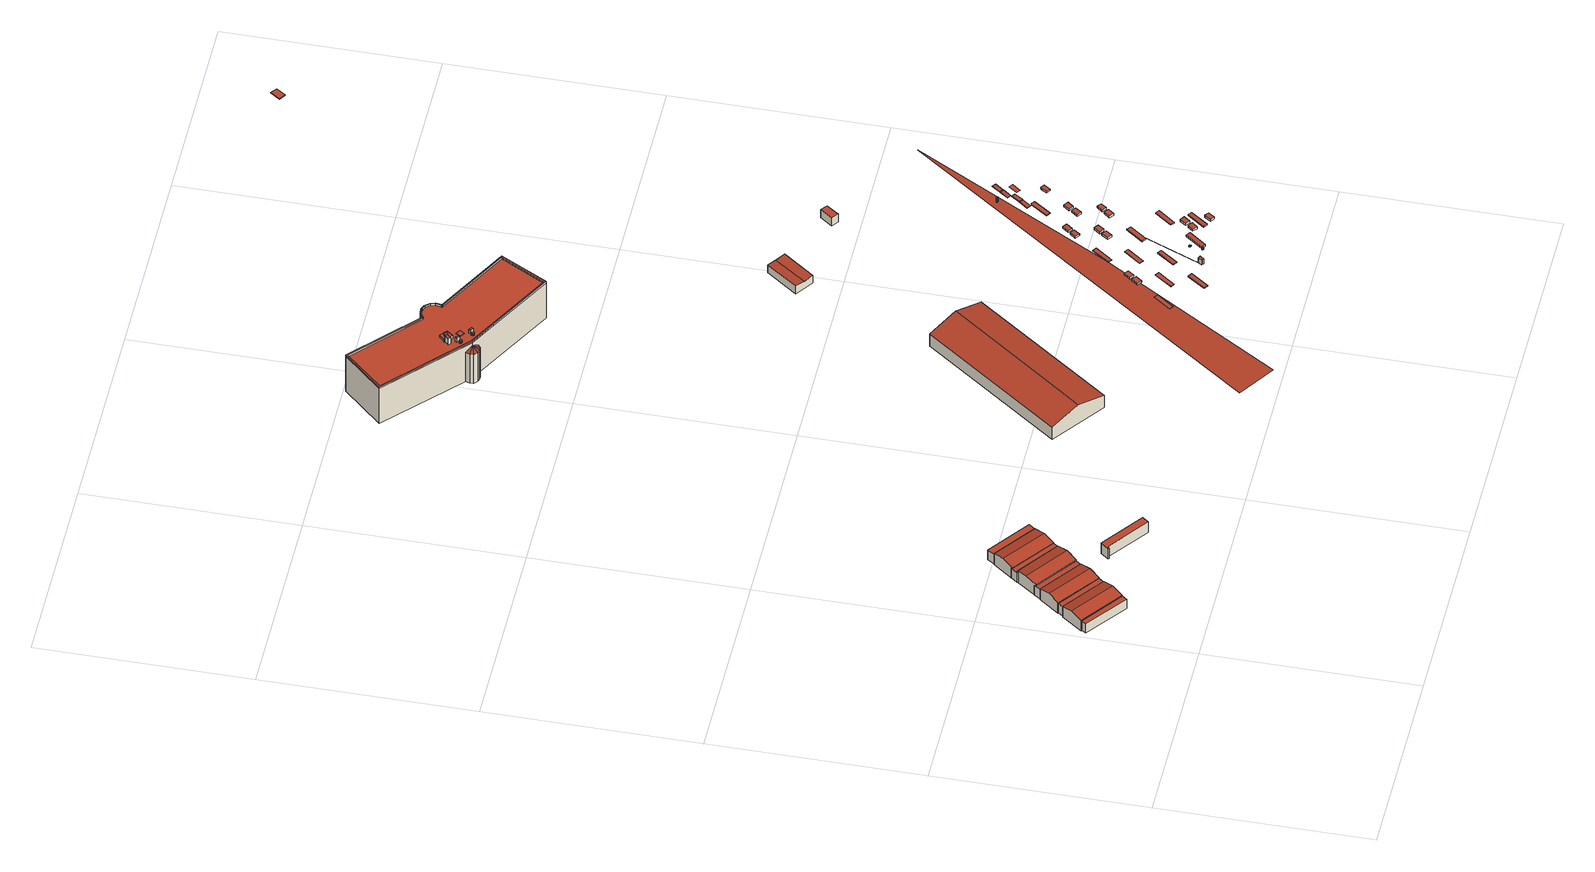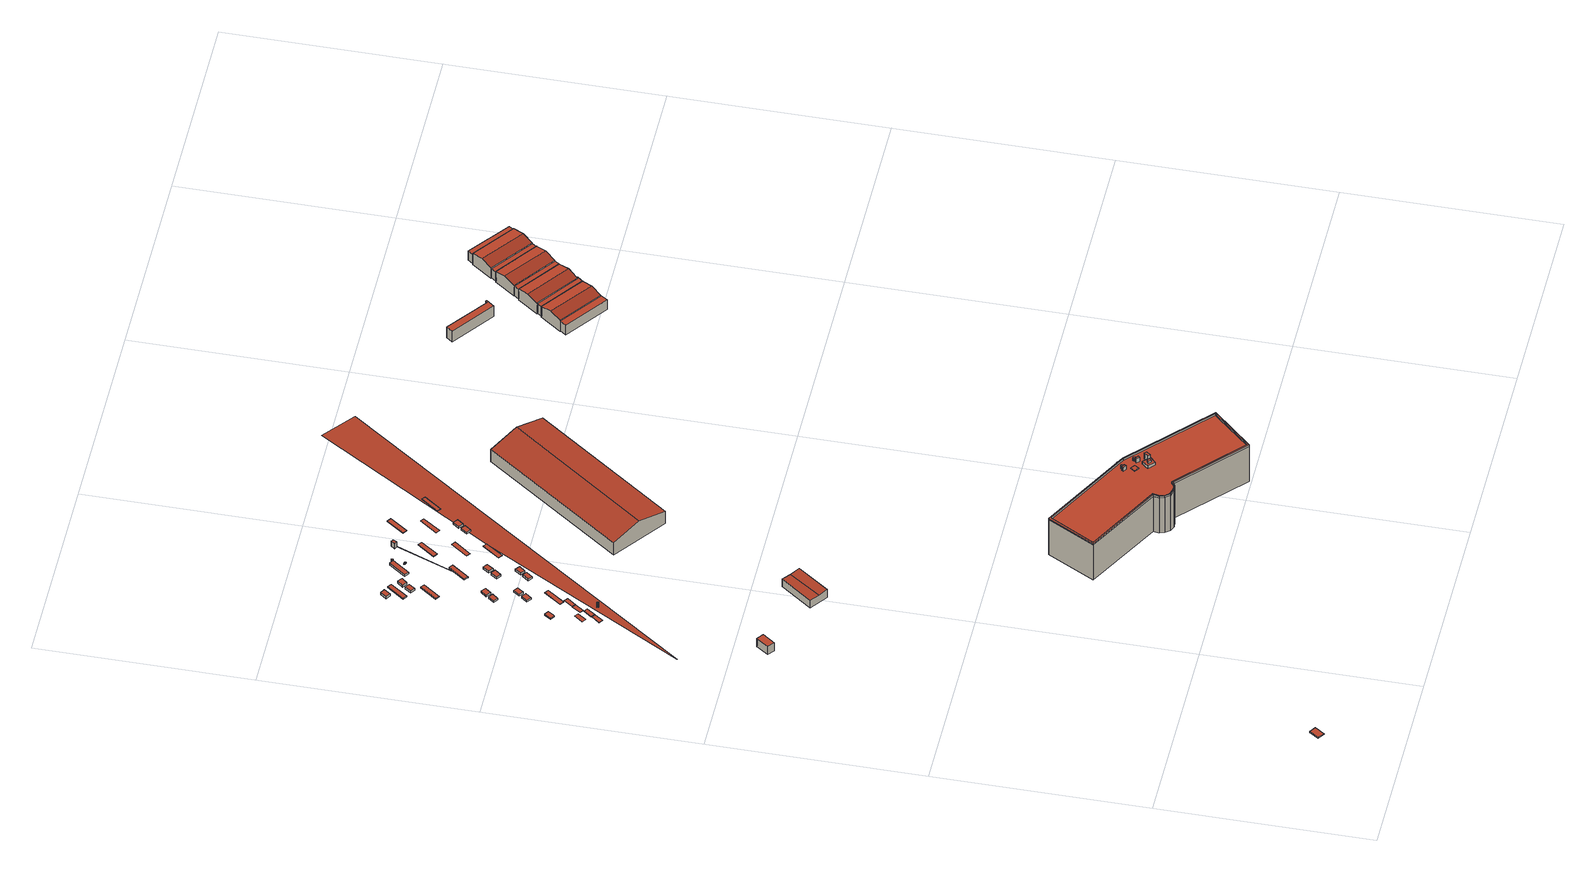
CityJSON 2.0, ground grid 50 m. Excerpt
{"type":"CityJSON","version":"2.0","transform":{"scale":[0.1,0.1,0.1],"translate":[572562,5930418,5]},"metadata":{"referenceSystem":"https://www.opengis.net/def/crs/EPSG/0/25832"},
"CityObjects":{
"building1":{"type":"Building","attributes":{"Grundfläche 2D":"16.907521","Grundhöhe NN":"5.585"},"geometry":[{"type":"Solid","lod":"3","boundaries":[[[[0,1,2,3]],[[4,5,3,2]],[[5,6,0,3]],[[6,7,1,0]],[[7,4,2,1]],[[7,6,5,4]]]],"semantics":{"surfaces":[{"type":"RoofSurface"},{"type":"WallSurface"},{"type":"GroundSurface"}],"values":[[0,1,1,1,1,2]]}}]},
"building2":{"type":"Building","attributes":{"Grundfläche 2D":"72.911102","Grundhöhe NN":"5.336"},"geometry":[{"type":"Solid","lod":"3","boundaries":[[[[8,9,10,11]],[[12,8,11,13]],[[13,11,10,14,15]],[[12,13,15,16]],[[9,8,12,16,17]],[[10,9,17,14]],[[15,14,17,16]]]],"semantics":{"surfaces":[{"type":"RoofSurface"},{"type":"WallSurface"},{"type":"GroundSurface"}],"values":[[0,0,1,1,1,1,2]]}}]},
"building3":{"type":"Building","attributes":{"Grundfläche 2D":"17.031308","Grundhöhe NN":"5.553"},"geometry":[{"type":"Solid","lod":"3","boundaries":[[[[18,19,20,21,22,23,21]],[[24,25,21,20]],[[25,26,22,21]],[[26,27,23,22]],[[27,25,28,18,21,23]],[[28,29,19,18]],[[29,24,20,19]],[[28,25,27,26,25,24,29]]]],"semantics":{"surfaces":[{"type":"RoofSurface"},{"type":"WallSurface"},{"type":"GroundSurface"}],"values":[[0,1,1,1,1,1,1,2]]}}]},
"building4":{"type":"Building","attributes":{"Grundfläche 2D":"72.052636","Grundhöhe NN":"5.323"},"geometry":[{"type":"Solid","lod":"3","boundaries":[[[[30,31,32,33,34]],[[35,31,30,36]],[[34,33,37,38]],[[36,30,34,38,39]],[[35,36,39,40]],[[33,32,31,35,40,37]],[[39,38,37,40]]]],"semantics":{"surfaces":[{"type":"RoofSurface"},{"type":"WallSurface"},{"type":"GroundSurface"}],"values":[[0,0,1,1,1,1,2]]}}]},
"building5":{"type":"Building","attributes":{"Grundfläche 2D":"17.618222","Grundhöhe NN":"5.487"},"geometry":[{"type":"Solid","lod":"3","boundaries":[[[[41,42,43,44,45,46]],[[47,48,45,44]],[[48,49,46,45]],[[49,50,41,46]],[[50,51,42,41]],[[51,52,43,42]],[[52,47,44,43]],[[47,52,51,50,49,48]]]],"semantics":{"surfaces":[{"type":"RoofSurface"},{"type":"WallSurface"},{"type":"GroundSurface"}],"values":[[0,1,1,1,1,1,1,2]]}}]},
"building6":{"type":"Building","attributes":{"Grundfläche 2D":"72.358739","Grundhöhe NN":"5.280"},"geometry":[{"type":"Solid","lod":"3","boundaries":[[[[53,54,55,56]],[[57,55,54,58,59,60]],[[58,54,53,61,62]],[[63,60,59,58,62,64]],[[56,55,57,60,63,65]],[[53,56,65,61]],[[64,62,61,65,63]]]],"semantics":{"surfaces":[{"type":"RoofSurface"},{"type":"WallSurface"},{"type":"GroundSurface"}],"values":[[0,0,1,1,1,1,2]]}}]},
"building7":{"type":"Building","attributes":{"Grundfläche 2D":"17.281216","Grundhöhe NN":"5.479"},"geometry":[{"type":"Solid","lod":"3","boundaries":[[[[66,67,68,69,70,71,72,73]],[[74,75,69,68]],[[75,76,70,69]],[[76,77,71,70]],[[77,78,72,71]],[[78,79,73,72]],[[79,80,66,73]],[[80,81,67,66]],[[81,74,68,67]],[[77,76,75,74,81,80,79,78]]]],"semantics":{"surfaces":[{"type":"RoofSurface"},{"type":"WallSurface"},{"type":"GroundSurface"}],"values":[[0,1,1,1,1,1,1,1,1,2]]}}]},
"building8":{"type":"Building","attributes":{"Grundfläche 2D":"72.148782","Grundhöhe NN":"5.165"},"geometry":[{"type":"Solid","lod":"3","boundaries":[[[[82,83,84,85,86]],[[87,83,82,88]],[[86,85,89,90]],[[88,82,86,90,91]],[[87,88,91,92]],[[85,84,83,87,92,89]],[[91,90,89,92]]]],"semantics":{"surfaces":[{"type":"RoofSurface"},{"type":"WallSurface"},{"type":"GroundSurface"}],"values":[[0,0,1,1,1,1,2]]}}]},
"building9":{"type":"Building","attributes":{"Grundfläche 2D":"22.195862","Grundhöhe NN":"5.416"},"geometry":[{"type":"Solid","lod":"3","boundaries":[[[[93,94,95,96,97,98]],[[95,94,99,100]],[[96,95,100,101]],[[97,96,101,102]],[[98,97,102,103]],[[93,98,103,104]],[[94,93,104,99]],[[103,102,101,100,99,104]]]],"semantics":{"surfaces":[{"type":"RoofSurface"},{"type":"WallSurface"},{"type":"GroundSurface"}],"values":[[0,1,1,1,1,1,1,2]]}}]},
"building10":{"type":"Building","attributes":{"Grundfläche 2D":"23.108181","Grundhöhe NN":"5.465"},"geometry":[{"type":"Solid","lod":"3","boundaries":[[[[105,106,107,108,109]],[[110,111,109,108]],[[112,110,108,107]],[[111,113,105,109]],[[113,114,106,105]],[[114,112,107,106]],[[112,114,113,111,110]]]],"semantics":{"surfaces":[{"type":"RoofSurface"},{"type":"WallSurface"},{"type":"GroundSurface"}],"values":[[0,1,1,1,1,1,2]]}}]},
"building11":{"type":"Building","attributes":{"Grundfläche 2D":"606.206527","Grundhöhe NN":"5.511"},"geometry":[{"type":"Solid","lod":"3","boundaries":[[[[115,116,117,118]],[[119,115,118,120]],[[120,118,117,121,122]],[[119,120,122,123]],[[116,115,119,123,124]],[[117,116,124,121]],[[122,121,124,123]]]],"semantics":{"surfaces":[{"type":"RoofSurface"},{"type":"WallSurface"},{"type":"GroundSurface"}],"values":[[0,0,1,1,1,1,2]]}}]},
"building12":{"type":"Building","attributes":{"Grundfläche 2D":"14176.517365","Grundhöhe NN":"4.677"},"children":["building12-1","building12-2","building12-3","building12-4","building12-5","building12-6","building12-7","building12-8","building12-9","building12-10","building12-11","building12-12","building12-13","building12-14","building12-15","building12-16","building12-17","building12-18","building12-19","building12-20","building12-21","building12-22","building12-23","building12-24","building12-25","building12-26","building12-27","building12-28","building12-29","building12-30","building12-31","building12-32","building12-33","building12-34"],"geometry":[{"type":"MultiSurface","lod":"3","boundaries":[[[125,126,127,128]],[[125,126,125,128]],[[129,130,131,132]],[[133,132,133,134]]],"semantics":{"surfaces":[{"type":"RoofSurface"}],"values":[0,0,0,0]}}]},
"building12-1":{"type":"BuildingInstallation","parents":["building12"],"geometry":[{"type":"MultiSurface","lod":"3","boundaries":[[[135,136,137,138]],[[138,137,139,140]],[[135,138,140,141]],[[136,135,141,142]],[[137,136,142,139]]],"semantics":{"surfaces":[{"type":"RoofSurface"},{"type":"WallSurface"}],"values":[0,1,1,1,1]}}]},
"building12-2":{"type":"BuildingInstallation","parents":["building12"],"geometry":[{"type":"MultiSurface","lod":"3","boundaries":[[[143,144,145,146]],[[146,145,147,148]],[[143,146,148,149]],[[144,143,149,150]],[[145,144,150,147]]],"semantics":{"surfaces":[{"type":"RoofSurface"},{"type":"WallSurface"}],"values":[0,1,1,1,1]}}]},
"building12-3":{"type":"BuildingInstallation","parents":["building12"],"geometry":[{"type":"MultiSurface","lod":"3","boundaries":[[[151,152,153,154]],[[154,153,155,156]],[[151,154,156,157]],[[152,151,157,158]],[[153,152,158,155]]],"semantics":{"surfaces":[{"type":"RoofSurface"},{"type":"WallSurface"}],"values":[0,1,1,1,1]}}]},
"building12-4":{"type":"BuildingInstallation","parents":["building12"],"geometry":[{"type":"MultiSurface","lod":"3","boundaries":[[[159,160,161,162,163]],[[161,160,164,165]],[[166,163,162,161,165,167]],[[159,163,166,168]],[[160,159,168,164]]],"semantics":{"surfaces":[{"type":"RoofSurface"},{"type":"WallSurface"}],"values":[0,1,1,1,1]}}]},
"building12-5":{"type":"BuildingInstallation","parents":["building12"],"geometry":[{"type":"MultiSurface","lod":"3","boundaries":[[[169,170,171,172]],[[170,169,173,174]],[[171,170,174,175]],[[172,171,175,176]],[[173,169,172,176]]],"semantics":{"surfaces":[{"type":"RoofSurface"},{"type":"WallSurface"}],"values":[0,1,1,1,1]}}]},
"building12-6":{"type":"BuildingInstallation","parents":["building12"],"geometry":[{"type":"MultiSurface","lod":"3","boundaries":[[[177,178,179,180,181,182,183,184]],[[179,178,185,186]],[[129,187,182,181,180,179,186,131]],[[183,182,187,188]],[[184,183,188,130]],[[177,184,130,189]],[[178,177,189,185]]],"semantics":{"surfaces":[{"type":"RoofSurface"},{"type":"WallSurface"}],"values":[0,1,1,1,1,1,1]}}]},
"building12-7":{"type":"BuildingInstallation","parents":["building12"],"geometry":[{"type":"MultiSurface","lod":"3","boundaries":[[[190,191,192,193]],[[193,192,194,195]],[[190,193,195,196]],[[191,190,196,197]],[[192,191,197,194]]],"semantics":{"surfaces":[{"type":"RoofSurface"},{"type":"WallSurface"}],"values":[0,1,1,1,1]}}]},
"building12-8":{"type":"BuildingInstallation","parents":["building12"],"geometry":[{"type":"MultiSurface","lod":"3","boundaries":[[[198,199,200,201]],[[201,200,202,203]],[[198,201,203,204]],[[199,198,204,205]],[[200,199,205,202]]],"semantics":{"surfaces":[{"type":"RoofSurface"},{"type":"WallSurface"}],"values":[0,1,1,1,1]}}]},
"building12-9":{"type":"BuildingInstallation","parents":["building12"],"geometry":[{"type":"MultiSurface","lod":"3","boundaries":[[[206,207,208,209,210]],[[211,212,208,207]],[[212,213,209,208]],[[213,125,210,209]],[[125,214,206,210]],[[214,211,207,206]]],"semantics":{"surfaces":[{"type":"RoofSurface"},{"type":"WallSurface"}],"values":[0,1,1,1,1,1]}}]},
"building12-10":{"type":"BuildingInstallation","parents":["building12"],"geometry":[{"type":"MultiSurface","lod":"3","boundaries":[[[215,216,217,218,219,220,221,222,223,224,225,226,227,228]],[[219,218,229,230]],[[220,219,230,231]],[[218,217,232,229]],[[221,220,231,233]],[[222,221,233,234]],[[223,222,234,235]],[[224,223,235,236]],[[225,224,236,237]],[[226,225,237,238]],[[227,226,238,239]],[[228,227,239,240]],[[215,228,240,241]],[[216,215,241,242]],[[217,216,242,232]]],"semantics":{"surfaces":[{"type":"RoofSurface"},{"type":"WallSurface"}],"values":[0,1,1,1,1,1,1,1,1,1,1,1,1,1,1]}}]},
"building12-11":{"type":"BuildingInstallation","parents":["building12"],"geometry":[{"type":"MultiSurface","lod":"3","boundaries":[[[243,244,245,246,247,248,249,250,251,252,253,254,255,256,257,258]],[[244,243,259,260]],[[243,258,261,259]],[[258,257,262,261]],[[245,244,260,263]],[[246,245,263,264]],[[247,246,264,265]],[[248,247,265,266]],[[249,248,266,267]],[[250,249,267,268]],[[251,250,268,269]],[[252,251,269,270]],[[253,252,270,271]],[[254,253,271,272]],[[255,254,272,273]],[[256,255,273,274]],[[257,256,274,262]]],"semantics":{"surfaces":[{"type":"RoofSurface"},{"type":"WallSurface"}],"values":[0,1,1,1,1,1,1,1,1,1,1,1,1,1,1,1,1]}}]},
"building12-12":{"type":"BuildingInstallation","parents":["building12"],"geometry":[{"type":"MultiSurface","lod":"3","boundaries":[[[275,276,277,278]],[[279,280,276,275]],[[280,281,277,276]],[[278,277,281,282]],[[275,278,282,279]]],"semantics":{"surfaces":[{"type":"RoofSurface"},{"type":"WallSurface"}],"values":[0,1,1,1,1]}}]},
"building12-13":{"type":"BuildingInstallation","parents":["building12"],"geometry":[{"type":"MultiSurface","lod":"3","boundaries":[[[283,284,285,286]],[[287,288,285,284]],[[286,285,288,289]],[[289,290,283,286]],[[284,283,290,287]]],"semantics":{"surfaces":[{"type":"RoofSurface"},{"type":"WallSurface"}],"values":[0,1,1,1,1]}}]},
"building12-14":{"type":"BuildingInstallation","parents":["building12"],"geometry":[{"type":"MultiSurface","lod":"3","boundaries":[[[291,292,293,294,295,296]],[[297,132,298,295,294,293]],[[295,298,133,296]],[[291,296,133,299]],[[299,300,292,291]],[[300,297,293,292]]],"semantics":{"surfaces":[{"type":"RoofSurface"},{"type":"WallSurface"}],"values":[0,1,1,1,1,1]}}]},
"building12-15":{"type":"BuildingInstallation","parents":["building12"],"geometry":[{"type":"MultiSurface","lod":"3","boundaries":[[[301,302,303,304]],[[303,302,305,306]],[[304,303,306,307]],[[301,304,307,308]],[[302,301,308,305]]],"semantics":{"surfaces":[{"type":"RoofSurface"},{"type":"WallSurface"}],"values":[0,1,1,1,1]}}]},
"building12-16":{"type":"BuildingInstallation","parents":["building12"],"geometry":[{"type":"MultiSurface","lod":"3","boundaries":[[[309,310,311,312]],[[312,311,313,314]],[[309,312,314,315]],[[310,309,315,316]],[[311,310,316,313]]],"semantics":{"surfaces":[{"type":"RoofSurface"},{"type":"WallSurface"}],"values":[0,1,1,1,1]}}]},
"building12-17":{"type":"BuildingInstallation","parents":["building12"],"geometry":[{"type":"MultiSurface","lod":"3","boundaries":[[[317,318,319,320,321]],[[322,323,319,318]],[[320,319,323,324]],[[324,325,321,320]],[[325,326,322,318,317,321]]],"semantics":{"surfaces":[{"type":"RoofSurface"},{"type":"WallSurface"}],"values":[0,1,1,1,1]}}]},
"building12-18":{"type":"BuildingInstallation","parents":["building12"],"geometry":[{"type":"MultiSurface","lod":"3","boundaries":[[[327,328,329,330]],[[330,329,331,332]],[[327,330,332,333]],[[328,327,333,334]],[[329,328,334,331]]],"semantics":{"surfaces":[{"type":"RoofSurface"},{"type":"WallSurface"}],"values":[0,1,1,1,1]}}]},
"building12-19":{"type":"BuildingInstallation","parents":["building12"],"geometry":[{"type":"MultiSurface","lod":"3","boundaries":[[[335,336,337,338]],[[338,337,339,340]],[[335,338,340,341]],[[336,335,341,342]],[[337,336,342,339]]],"semantics":{"surfaces":[{"type":"RoofSurface"},{"type":"WallSurface"}],"values":[0,1,1,1,1]}}]},
"building12-20":{"type":"BuildingInstallation","parents":["building12"],"geometry":[{"type":"MultiSurface","lod":"3","boundaries":[[[343,344,345,346]],[[346,345,347,348]],[[343,346,348,349]],[[344,343,349,350]],[[345,344,350,347]]],"semantics":{"surfaces":[{"type":"RoofSurface"},{"type":"WallSurface"}],"values":[0,1,1,1,1]}}]},
"building12-21":{"type":"BuildingInstallation","parents":["building12"],"geometry":[{"type":"MultiSurface","lod":"3","boundaries":[[[351,352,353,354,355]],[[356,353,352,351,357,358]],[[354,353,356,359]],[[355,354,359,360]],[[351,355,360,357]]],"semantics":{"surfaces":[{"type":"RoofSurface"},{"type":"WallSurface"}],"values":[0,1,1,1,1]}}]},
"building12-22":{"type":"BuildingInstallation","parents":["building12"],"geometry":[{"type":"MultiSurface","lod":"3","boundaries":[[[361,362,363,364]],[[364,363,365,366]],[[361,364,366,367]],[[362,361,367,368]],[[363,362,368,365]]],"semantics":{"surfaces":[{"type":"RoofSurface"},{"type":"WallSurface"}],"values":[0,1,1,1,1]}}]},
"building12-23":{"type":"BuildingInstallation","parents":["building12"],"geometry":[{"type":"MultiSurface","lod":"3","boundaries":[[[369,370,371,372,373]],[[371,370,374,375]],[[375,376,377,373,372,371]],[[377,378,369,373]],[[378,374,370,369]]],"semantics":{"surfaces":[{"type":"RoofSurface"},{"type":"WallSurface"}],"values":[0,1,1,1,1]}}]},
"building12-24":{"type":"BuildingInstallation","parents":["building12"],"geometry":[{"type":"MultiSurface","lod":"3","boundaries":[[[379,380,381,382]],[[383,384,381,380]],[[384,385,382,381]],[[379,382,385,386]],[[380,379,386,383]]],"semantics":{"surfaces":[{"type":"RoofSurface"},{"type":"WallSurface"}],"values":[0,1,1,1,1]}}]},
"building12-25":{"type":"BuildingInstallation","parents":["building12"],"geometry":[{"type":"MultiSurface","lod":"3","boundaries":[[[387,388,389,390]],[[391,392,390,389]],[[392,393,387,390]],[[388,387,393,394]],[[389,388,394,391]]],"semantics":{"surfaces":[{"type":"RoofSurface"},{"type":"WallSurface"}],"values":[0,1,1,1,1]}}]},
"building12-26":{"type":"BuildingInstallation","parents":["building12"],"geometry":[{"type":"MultiSurface","lod":"3","boundaries":[[[395,396,397,398,399]],[[397,396,400,401]],[[398,397,401,402]],[[399,398,402,403]],[[400,396,395,399,403,404]]],"semantics":{"surfaces":[{"type":"RoofSurface"},{"type":"WallSurface"}],"values":[0,1,1,1,1]}}]},
"building12-27":{"type":"BuildingInstallation","parents":["building12"],"geometry":[{"type":"MultiSurface","lod":"3","boundaries":[[[405,406,407,408,409]],[[407,406,410,411]],[[408,407,411,412]],[[413,405,409,408,412,414]],[[406,405,413,410]]],"semantics":{"surfaces":[{"type":"RoofSurface"},{"type":"WallSurface"}],"values":[0,1,1,1,1]}}]},
"building12-28":{"type":"BuildingInstallation","parents":["building12"],"geometry":[{"type":"MultiSurface","lod":"3","boundaries":[[[415,416,417,418]],[[419,417,416]],[[419,420,418,417]],[[420,415,418]]],"semantics":{"surfaces":[{"type":"RoofSurface"},{"type":"WallSurface"}],"values":[0,1,1,1]}}]},
"building12-29":{"type":"BuildingInstallation","parents":["building12"],"geometry":[{"type":"MultiSurface","lod":"3","boundaries":[[[421,422,423,424,425,426,427,428,429,430,431,432,433,434,435,436]],[[424,423,437,438]],[[423,422,439,437]],[[425,424,438,440]],[[426,425,440,441]],[[427,426,441,442]],[[428,427,442,443]],[[429,428,443,444]],[[430,429,444,445]],[[431,430,445,446]],[[432,431,446,447]],[[433,432,447,448]],[[434,433,448,449]],[[435,434,449,450]],[[436,435,450,451]],[[421,436,451,452]],[[422,421,452,439]]],"semantics":{"surfaces":[{"type":"RoofSurface"},{"type":"WallSurface"}],"values":[0,1,1,1,1,1,1,1,1,1,1,1,1,1,1,1,1]}}]},
"building12-30":{"type":"BuildingInstallation","parents":["building12"],"geometry":[{"type":"MultiSurface","lod":"3","boundaries":[[[453,454,455,456]],[[453,456,457]],[[454,453,457,458]],[[454,458,455]]],"semantics":{"surfaces":[{"type":"RoofSurface"},{"type":"WallSurface"}],"values":[0,1,1,1]}}]},
"building12-31":{"type":"BuildingInstallation","parents":["building12"],"geometry":[{"type":"MultiSurface","lod":"3","boundaries":[[[459,460,461,462]],[[462,461,463,464]],[[459,462,464,465]],[[460,459,465,466]],[[461,460,466,463]]],"semantics":{"surfaces":[{"type":"RoofSurface"},{"type":"WallSurface"}],"values":[0,1,1,1,1]}}]},
"building12-32":{"type":"BuildingInstallation","parents":["building12"],"geometry":[{"type":"MultiSurface","lod":"3","boundaries":[[[467,468,469,470,471]],[[472,473,469,468]],[[470,469,473,474]],[[474,134,471,470]],[[467,471,134,475]],[[475,472,468,467]]],"semantics":{"surfaces":[{"type":"RoofSurface"},{"type":"WallSurface"}],"values":[0,1,1,1,1,1]}}]},
"building12-33":{"type":"BuildingInstallation","parents":["building12"],"geometry":[{"type":"MultiSurface","lod":"3","boundaries":[[[476,477,478,479]]],"semantics":{"surfaces":[{"type":"RoofSurface"}],"values":[0]}}]},
"building12-34":{"type":"BuildingInstallation","parents":["building12"],"geometry":[{"type":"MultiSurface","lod":"3","boundaries":[[[480,481,482,483]],[[483,482,484,485]],[[480,483,485,486]],[[481,480,486,487]],[[482,481,487,484]]],"semantics":{"surfaces":[{"type":"RoofSurface"},{"type":"WallSurface"}],"values":[0,1,1,1,1]}}]},
"building13":{"type":"Building","attributes":{"Grundfläche 2D":"629.747144","Grundhöhe NN":"5.033"},"children":["building13-1","building13-2","building13-3","building13-4","building13-5","building13-6","building13-7","building13-8","building13-9"],"geometry":[{"type":"MultiSurface","lod":"3","boundaries":[[[488,489,490,491,492,493,494,495,496,497,498,499,500,501,502]],[[503,504,505,506,507,508,509,510,511,512,513,514,515,516]],[[517,518,519]],[[520,519,521]],[[522,519,520]],[[523,519,522]],[[524,519,523]],[[517,519,524]],[[525,526,489,488]],[[527,490,489,526]],[[527,528,491,490]],[[528,529,492,491]],[[529,503,493,492]],[[495,494,516,515]],[[515,514,496,495]],[[514,513,497,496]],[[513,512,498,497]],[[512,511,499,498]],[[500,499,511,510]],[[525,488,502,501,509,530]],[[520,521,531,532]],[[522,520,532,533]],[[523,522,533,534]],[[518,517,535,536]],[[524,523,534,537]],[[517,524,537,535]],[[529,528,538,539]],[[503,529,539,540]],[[504,503,540,541]],[[505,504,541,542]],[[506,505,542,543]],[[507,506,543,544]],[[508,507,544,545]],[[509,508,545,546]],[[547,525,530,509,546,548]],[[526,525,547,549]],[[519,527,526,549,531,521]],[[538,528,527,519,518,536]],[[547,548,546,545,544,543,542,541,540,539,538,536,535,537,534,533,532,531,549]]],"semantics":{"surfaces":[{"type":"RoofSurface"},{"type":"WallSurface"},{"type":"GroundSurface"}],"values":[0,0,0,0,0,0,0,0,1,1,1,1,1,1,1,1,1,1,1,1,1,1,1,1,1,1,1,1,1,1,1,1,1,1,1,1,1,1,2]}}]},
"building13-1":{"type":"BuildingInstallation","parents":["building13"],"geometry":[{"type":"MultiSurface","lod":"3","boundaries":[[[550,551,552,553,554]],[[552,551,555,556]],[[557,554,553,552,556,558]],[[550,554,557,559]],[[551,550,559,555]]],"semantics":{"surfaces":[{"type":"RoofSurface"},{"type":"WallSurface"}],"values":[0,1,1,1,1]}}]},
"building13-2":{"type":"BuildingInstallation","parents":["building13"],"geometry":[{"type":"MultiSurface","lod":"3","boundaries":[[[560,561,562,563,564,565,566,567,568,569,570,571,572,573,574,575,576,577,578,579,580,581,582,583]],[[584,585,562,561]],[[561,560,586,584]],[[585,587,563,562]],[[587,588,564,563]],[[588,589,565,564]],[[589,590,566,565]],[[590,591,567,566]],[[591,592,568,567]],[[592,593,569,568]],[[593,594,570,569]],[[594,595,571,570]],[[595,596,572,571]],[[596,597,573,572]],[[597,598,574,573]],[[598,599,575,574]],[[599,600,576,575]],[[600,601,577,576]],[[601,602,578,577]],[[602,603,579,578]],[[603,604,580,579]],[[604,605,581,580]],[[605,606,582,581]],[[606,607,583,582]],[[607,586,560,583]]],"semantics":{"surfaces":[{"type":"RoofSurface"},{"type":"WallSurface"}],"values":[0,1,1,1,1,1,1,1,1,1,1,1,1,1,1,1,1,1,1,1,1,1,1,1,1]}}]},
"building13-3":{"type":"BuildingInstallation","parents":["building13"],"geometry":[{"type":"MultiSurface","lod":"3","boundaries":[[[608,609,610,611,612,613,614,615],[558,556,555,559,557]],[[616,617,615,614]],[[618,608,615,617]],[[618,619,609,608]],[[619,620,610,609]],[[620,621,611,610]]],"semantics":{"surfaces":[{"type":"RoofSurface"},{"type":"WallSurface"}],"values":[0,1,1,1,1,1]}}]},
"building13-4":{"type":"BuildingInstallation","parents":["building13"],"geometry":[{"type":"MultiSurface","lod":"3","boundaries":[[[622,623,624,625,626,627,628,629,630,631,632,633,634,635,636,637,638,639,640,641,642,643]],[[623,622,644,645]],[[645,646,624,623]],[[647,644,622,643]],[[646,648,625,624]],[[648,649,626,625]],[[649,650,627,626]],[[650,651,628,627]],[[651,652,629,628]],[[652,653,630,629]],[[653,654,631,630]],[[654,655,632,631]],[[655,656,633,632]],[[656,657,634,633]],[[657,658,635,634]],[[658,659,636,635]],[[659,660,637,636]],[[660,661,638,637]],[[661,662,639,638]],[[662,663,640,639]],[[663,664,641,640]],[[664,665,642,641]],[[665,647,643,642]]],"semantics":{"surfaces":[{"type":"RoofSurface"},{"type":"WallSurface"}],"values":[0,1,1,1,1,1,1,1,1,1,1,1,1,1,1,1,1,1,1,1,1,1,1]}}]},
"building13-5":{"type":"BuildingInstallation","parents":["building13"],"geometry":[{"type":"MultiSurface","lod":"3","boundaries":[[[666,667,668,669]],[[669,668,670,671]],[[666,669,671,672]],[[667,666,672,673]],[[668,667,673,670]]],"semantics":{"surfaces":[{"type":"RoofSurface"},{"type":"WallSurface"}],"values":[0,1,1,1,1]}}]},
"building13-6":{"type":"BuildingInstallation","parents":["building13"],"geometry":[{"type":"MultiSurface","lod":"3","boundaries":[[[674,675,676,677,678,679,680,681,682,683,684,685,686,687,688,689,690,691]],[[680,679,692,693]],[[505,506,688,687]],[[494,493,685,684]],[[504,686,685,493,503]],[[504,505,687,686]],[[506,507,689,688]],[[507,508,690,689]],[[509,501,691,690,508]],[[501,500,674,691]],[[694,675,674,500,510]],[[694,695,676,675]],[[677,676,695,696]],[[678,677,696,697]],[[679,678,697,692]],[[681,680,693,698]],[[682,681,698,699]],[[683,682,699,700]],[[516,494,684,683,700]]],"semantics":{"surfaces":[{"type":"RoofSurface"},{"type":"WallSurface"}],"values":[0,1,1,1,1,1,1,1,1,1,1,1,1,1,1,1,1,1,1]}}]},
"building13-7":{"type":"BuildingInstallation","parents":["building13"],"geometry":[{"type":"MultiSurface","lod":"3","boundaries":[[[701,702,703,704,705]],[[706,707,703,702]],[[708,705,704,703,707,709]],[[708,710,701,705]],[[702,701,710,706]]],"semantics":{"surfaces":[{"type":"RoofSurface"},{"type":"WallSurface"}],"values":[0,1,1,1,1]}}]},
"building13-8":{"type":"BuildingInstallation","parents":["building13"],"geometry":[{"type":"MultiSurface","lod":"3","boundaries":[[[711,712,713,714]],[[715,716,711,714]],[[717,712,711,716]],[[717,718,713,712]],[[714,713,718,715]]],"semantics":{"surfaces":[{"type":"RoofSurface"},{"type":"WallSurface"}],"values":[0,1,1,1,1]}}]},
"building13-9":{"type":"BuildingInstallation","parents":["building13"],"geometry":[{"type":"MultiSurface","lod":"3","boundaries":[[[719,720,721,722,723,724,725]],[[613,612,720,719]],[[612,611,621,726,727,723,722,721,720]],[[727,728,724,723]],[[616,614,613,719,725,724,728]]],"semantics":{"surfaces":[{"type":"RoofSurface"},{"type":"WallSurface"}],"values":[0,1,1,1,1]}}]},
"building14":{"type":"Building","attributes":{"Grundfläche 2D":"46.251177","Grundhöhe NN":"5.412"},"geometry":[{"type":"Solid","lod":"3","boundaries":[[[[729,730,731,732]],[[733,730,729,734]],[[732,731,735,736]],[[734,729,732,736,737]],[[733,734,737,738]],[[731,730,733,738,735]],[[737,736,735,738]]]],"semantics":{"surfaces":[{"type":"RoofSurface"},{"type":"WallSurface"},{"type":"GroundSurface"}],"values":[[0,0,1,1,1,1,2]]}}]},
"building15":{"type":"Building","attributes":{"Grundfläche 2D":"6.873278","Grundhöhe NN":"5.633"},"geometry":[{"type":"Solid","lod":"3","boundaries":[[[[739,740,741,742]],[[743,744,742,741]],[[744,745,739,742]],[[745,746,740,739]],[[746,743,741,740]],[[746,745,744,743]]]],"semantics":{"surfaces":[{"type":"RoofSurface"},{"type":"WallSurface"},{"type":"GroundSurface"}],"values":[[0,1,1,1,1,2]]}}]},
"building16":{"type":"Building","attributes":{"Grundfläche 2D":"6602.493035","Grundhöhe NN":"3.817"},"children":["building16-1"]},
"building16-1":{"type":"BuildingInstallation","parents":["building16"],"geometry":[{"type":"MultiSurface","lod":"3","boundaries":[[[747,748,749,750]],[[751,752,750,749]],[[747,750,752,753]],[[748,747,753,754]],[[754,751,749,748]]],"semantics":{"surfaces":[{"type":"RoofSurface"},{"type":"WallSurface"}],"values":[0,1,1,1,1]}}]}
},
"vertices":[
[113,195,33],[17,266,33],[10,255,33],[105,183,33],[10,255,6],[105,183,6],[113,195,6],[17,266,6],
[35,291,42],[17,266,35],[113,195,35],[131,220,42],[53,315,35],[149,244,35],[113,195,3],[149,244,3],[53,315,3],[17,266,3],
[53,315,33],[149,244,33],[158,256,33],[61,327,33],[62,327,33],[62,328,33],[158,256,6],[61,327,6],[62,327,6],[62,328,6],[53,315,6],[149,244,6],
[176,280,42],[79,351,42],[62,327,35],[61,327,35],[158,256,35],[97,375,35],[193,304,35],[61,327,3],[158,256,3],[193,304,3],[97,375,3],
[107,390,33],[97,375,33],[193,304,33],[202,316,33],[107,386,33],[108,389,33],[202,316,5],[107,386,5],[108,389,5],[107,390,5],[97,375,5],[193,304,5],
[203,316,35],[221,340,42],[124,411,42],[107,386,35],[140,432,36],[239,365,35],[238,365,35],[142,435,35],[203,316,3],[239,365,3],[142,435,3],[238,365,3],[107,386,3],
[151,450,34],[138,434,34],[140,432,34],[142,435,34],[238,365,34],[246,376,34],[150,447,34],[152,450,34],[140,432,5],[142,435,5],[238,365,5],[246,376,5],[150,447,5],[152,450,5],[151,450,5],[138,434,5],
[264,400,42],[168,472,42],[152,450,36],[150,447,35],[246,376,35],[186,496,35],[282,425,35],[150,447,2],[246,376,2],[282,425,2],[186,496,2],
[252,255,35],[254,253,35],[258,258,35],[353,187,35],[365,202,35],[267,274,35],[254,253,4],[258,258,4],[353,187,4],[365,202,4],[267,274,4],[252,255,4],
[294,440,34],[196,512,34],[185,496,34],[186,496,34],[282,425,34],[186,496,5],[282,425,5],[185,496,5],[294,440,5],[196,512,5],
[897,730,61],[835,775,41],[599,452,41],[660,407,61],[957,686,41],[721,362,41],[599,452,5],[721,362,5],[957,686,5],[835,775,5],
[1078,429,99],[1346,908,95],[734,62,95],[814,4,101],[1119,234,95],[1117,226,95],[1120,234,95],[1176,374,97],[1189,408,97],[1272,616,100],
[989,306,100],[959,265,100],[967,259,100],[997,300,100],[967,259,99],[997,300,99],[989,306,99],[959,265,99],
[1070,247,99],[1040,206,99],[1049,200,99],[1079,241,99],[1049,200,97],[1079,241,97],[1070,247,97],[1040,206,97],
[1057,318,101],[1028,277,101],[1036,271,101],[1066,312,101],[1036,271,100],[1066,312,100],[1057,318,100],[1028,277,100],
[1019,350,104],[1029,343,104],[1040,357,104],[1039,358,104],[1030,365,104],[1029,343,99],[1040,357,99],[1030,365,99],[1039,358,99],[1019,350,99],
[1044,363,104],[1054,378,104],[1045,385,104],[1034,370,104],[1044,363,99],[1054,378,99],[1045,385,99],[1034,370,99],
[1120,223,109],[1127,232,109],[1121,236,109],[1120,234,109],[1119,234,109],[1115,227,109],[1116,226,109],[1117,226,109],[1127,232,94],[1121,236,95],[1115,227,95],[1116,226,95],[1120,223,94],
[1129,328,99],[1100,287,99],[1108,281,99],[1138,322,99],[1108,281,97],[1138,322,97],[1129,328,97],[1100,287,97],
[1116,399,101],[1086,359,101],[1095,353,101],[1124,393,101],[1095,353,100],[1124,393,100],[1116,399,100],[1086,359,100],
[1077,427,100],[1085,421,100],[1115,462,100],[1106,468,100],[1078,429,100],[1085,421,99],[1115,462,99],[1106,468,99],[1077,427,99],
[1168,235,98],[1168,236,98],[1167,237,98],[1166,237,98],[1165,237,98],[1164,236,98],[1164,235,98],[1164,234,98],[1165,234,98],[1165,233,98],[1166,233,98],[1167,233,98],[1168,233,98],[1168,234,98],[1166,237,93],[1165,237,93],[1164,236,93],[1167,237,93],[1164,235,93],[1164,234,93],[1165,234,93],[1165,233,93],[1166,233,93],[1167,233,93],[1168,233,93],[1168,234,93],[1168,235,93],[1168,236,93],
[1170,262,96],[1171,263,96],[1171,264,96],[1171,265,96],[1170,266,96],[1169,266,96],[1168,266,96],[1167,266,96],[1167,265,96],[1166,265,96],[1166,264,96],[1166,263,96],[1167,263,96],[1167,262,96],[1168,262,96],[1169,262,96],[1170,262,93],[1171,263,93],[1169,262,94],[1168,262,94],[1171,264,94],[1171,265,94],[1170,266,94],[1169,266,94],[1168,266,94],[1167,266,94],[1167,265,94],[1166,265,94],[1166,264,94],[1166,263,94],[1167,263,94],[1167,262,94],
[1177,232,98],[1207,272,98],[1198,279,98],[1168,238,98],[1177,232,92],[1207,272,92],[1198,279,93],[1168,238,93],
[1147,443,106],[1156,436,106],[1167,451,106],[1157,458,106],[1156,436,100],[1167,451,100],[1157,458,100],[1147,443,100],
[1188,409,100],[1158,368,100],[1167,362,100],[1176,374,100],[1196,402,100],[1189,408,100],[1167,362,97],[1196,402,97],[1188,409,97],[1158,368,97],
[1137,513,104],[1147,506,104],[1157,520,104],[1148,527,104],[1147,506,99],[1157,520,99],[1148,527,99],[1137,513,99],
[1230,281,97],[1219,268,97],[1229,260,97],[1240,274,97],[1229,260,91],[1240,274,91],[1230,281,91],[1219,268,92],
[1161,463,106],[1171,457,106],[1181,471,106],[1172,478,106],[1161,464,106],[1171,457,100],[1181,471,100],[1172,478,100],[1161,464,100],[1161,463,100],
[1163,547,104],[1152,532,104],[1161,525,104],[1172,540,104],[1161,525,99],[1172,540,99],[1163,547,99],[1152,532,99],
[1245,302,97],[1234,287,97],[1244,280,97],[1255,295,97],[1244,280,91],[1255,295,91],[1245,302,91],[1234,287,91],
[1268,289,93],[1238,248,93],[1246,242,93],[1276,283,93],[1246,242,90],[1276,283,90],[1268,289,90],[1238,248,90],
[1280,246,95],[1271,252,95],[1270,252,95],[1260,237,95],[1270,231,95],[1270,252,89],[1280,246,88],[1271,252,89],[1260,237,89],[1270,231,88],
[1256,359,95],[1227,319,95],[1235,313,95],[1265,353,95],[1235,313,92],[1265,353,92],[1256,359,93],[1227,319,93],
[1218,454,102],[1228,446,102],[1239,460,102],[1238,461,102],[1229,468,102],[1228,446,97],[1239,460,97],[1238,461,97],[1229,468,97],[1218,454,97],
[1205,523,105],[1215,516,105],[1225,531,105],[1216,538,105],[1215,516,100],[1225,531,100],[1216,538,100],[1205,523,100],
[1244,487,102],[1233,473,102],[1243,466,102],[1253,480,102],[1243,466,97],[1253,480,97],[1244,487,97],[1233,473,97],
[1220,544,105],[1229,537,105],[1240,551,105],[1230,558,105],[1219,544,105],[1229,537,100],[1240,551,100],[1230,558,100],[1219,544,100],[1220,544,100],
[1194,589,100],[1203,583,100],[1232,624,100],[1224,630,100],[1222,628,100],[1203,583,99],[1232,624,99],[1224,630,99],[1194,589,99],[1222,628,99],
[1218,630,99],[1233,650,99],[1225,656,99],[1210,636,99],[1225,656,98],[1210,636,98],
[1219,703,109],[1220,703,109],[1221,703,109],[1221,704,109],[1221,705,109],[1221,706,109],[1220,706,109],[1220,707,109],[1219,707,109],[1218,707,109],[1218,706,109],[1217,706,109],[1217,705,109],[1217,704,109],[1217,703,109],[1218,703,109],[1221,703,96],[1221,704,96],[1220,703,96],[1221,705,96],[1221,706,96],[1220,706,96],[1220,707,96],[1219,707,96],[1218,707,96],[1218,706,96],[1217,706,96],[1217,705,96],[1217,704,96],[1217,703,96],[1218,703,96],[1219,703,96],
[1240,677,99],[1226,657,99],[1234,651,99],[1248,671,99],[1240,677,98],[1226,657,98],
[1247,704,99],[1233,684,99],[1241,679,99],[1255,698,99],[1241,679,98],[1255,698,98],[1247,704,98],[1233,684,98],
[1264,604,104],[1273,598,104],[1284,613,104],[1275,619,104],[1272,616,104],[1273,598,100],[1284,613,100],[1275,619,100],[1264,604,100],
[1267,688,99],[1253,668,99],[1261,662,99],[1276,682,99],
[1262,725,99],[1248,705,99],[1256,700,99],[1270,719,99],[1256,700,98],[1270,719,98],[1262,725,98],[1248,705,98],
[439,1995,109],[353,1902,109],[536,1733,109],[756,1614,109],[816,1725,109],[637,1822,109],[635,1819,109],[811,1724,109],[754,1619,109],[539,1735,109],[358,1902,109],[438,1990,109],[587,1854,109],[589,1857,109],[441,1993,109],[637,1822,105],[640,1836,105],[636,1848,105],[627,1859,105],[614,1864,105],[601,1863,105],[589,1857,105],[587,1854,105],[438,1990,105],[358,1902,105],[539,1735,105],[754,1619,105],[811,1724,105],[635,1819,105],[545,1717,87],[553,1724,87],[536,1733,98],[519,1735,87],[523,1745,87],[520,1726,87],[527,1719,87],[536,1716,87],[439,1995,105],[353,1902,105],[536,1733,105],[756,1614,105],[816,1725,105],[441,1993,105],[523,1745,0],[519,1735,0],[520,1726,0],[527,1719,0],[545,1717,0],[553,1724,0],[536,1716,0],[756,1614,0],[816,1725,0],[637,1822,0],[640,1836,0],[636,1848,0],[627,1859,0],[614,1864,0],[601,1863,0],[589,1857,0],[439,1995,0],[441,1993,0],[353,1902,0],
[545,1792,118],[540,1797,118],[535,1792,118],[536,1791,118],[540,1788,118],[540,1797,113],[535,1792,113],[540,1788,113],[536,1791,113],[545,1792,113],
[561,1734,111],[562,1734,111],[563,1734,111],[564,1734,111],[564,1735,111],[565,1735,111],[565,1736,111],[565,1737,111],[565,1738,111],[565,1739,111],[564,1739,111],[564,1740,111],[563,1740,111],[562,1740,111],[561,1740,111],[560,1740,111],[560,1739,111],[559,1739,111],[559,1738,111],[559,1737,111],[559,1736,111],[559,1735,111],[560,1735,111],[560,1734,111],[562,1734,105],[563,1734,105],[561,1734,105],[564,1734,105],[564,1735,105],[565,1735,105],[565,1736,105],[565,1737,105],[565,1738,105],[565,1739,105],[564,1739,105],[564,1740,105],[563,1740,105],[562,1740,105],[561,1740,105],[560,1740,105],[560,1739,105],[559,1739,105],[559,1738,105],[559,1737,105],[559,1736,105],[559,1735,105],[560,1735,105],[560,1734,105],
[554,1792,113],[539,1806,113],[526,1793,113],[527,1792,113],[528,1793,113],[533,1788,113],[532,1787,113],[542,1778,113],[532,1787,105],[542,1778,105],[554,1792,105],[539,1806,105],[526,1793,105],[527,1792,105],
[533,1761,111],[532,1761,111],[531,1761,111],[530,1761,111],[530,1760,111],[529,1759,111],[529,1758,111],[529,1757,111],[530,1756,111],[530,1755,111],[531,1755,111],[532,1755,111],[533,1755,111],[534,1755,111],[535,1756,111],[535,1757,111],[536,1757,111],[536,1758,111],[536,1759,111],[535,1759,111],[535,1760,111],[534,1761,111],[533,1761,105],[532,1761,105],[531,1761,105],[534,1761,105],[530,1761,105],[530,1760,105],[529,1759,105],[529,1758,105],[529,1757,105],[530,1756,105],[530,1755,105],[531,1755,105],[532,1755,105],[533,1755,105],[534,1755,105],[535,1756,105],[535,1757,105],[536,1757,105],[536,1758,105],[536,1759,105],[535,1759,105],[535,1760,105],
[561,1756,107],[568,1766,107],[558,1773,107],[551,1763,107],[558,1773,105],[551,1763,105],[561,1756,105],[568,1766,105],
[587,1854,110],[589,1853,110],[591,1855,110],[601,1861,110],[614,1861,110],[626,1857,110],[634,1847,110],[637,1836,110],[635,1824,110],[633,1820,110],[635,1819,110],[637,1822,110],[640,1836,110],[636,1848,110],[627,1859,110],[614,1864,110],[601,1863,110],[589,1857,110],[626,1857,105],[634,1847,105],[589,1853,105],[591,1855,105],[601,1861,105],[614,1861,105],[637,1836,105],[635,1824,105],[633,1820,105],
[541,1764,117],[535,1771,117],[531,1767,117],[534,1764,117],[537,1761,117],[535,1771,105],[531,1767,105],[537,1761,105],[534,1764,105],[541,1764,105],
[563,1742,116],[570,1738,116],[573,1742,116],[565,1747,116],[565,1747,105],[563,1742,105],[570,1738,105],[573,1742,105],
[533,1788,123],[528,1793,123],[527,1792,123],[527,1791,123],[520,1783,123],[525,1779,123],[532,1787,123],[527,1791,105],[520,1783,105],[525,1779,105],
[1012,1155,25],[959,1080,25],[979,1066,27],[1033,1140,27],[938,1095,27],[992,1169,27],[979,1066,4],[1033,1140,4],[992,1169,4],[938,1095,4],
[1163,1062,30],[1178,1051,30],[1199,1080,30],[1184,1091,30],[1199,1080,6],[1184,1091,6],[1163,1062,6],[1178,1051,6],
[1263,2334,69],[1247,2311,69],[1262,2301,69],[1277,2324,69],[1262,2301,67],[1277,2324,67],[1263,2334,67],[1247,2311,67]
]}
